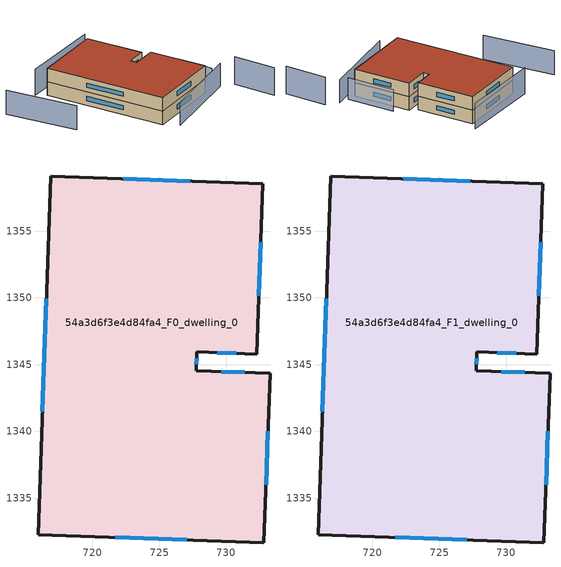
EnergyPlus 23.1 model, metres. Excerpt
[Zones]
54a3d6f3e4d84fa4_F0_dwelling_0
 floor ground (EU_floor_Construction): 732.75,1358.53 732.3,1345.79 727.81,1345.95 727.76,1344.54 733.29,1344.35 732.84,1331.67 715.92,1332.27 716.88,1359.1 z0
 wall outside (EU_wall_Construction): 732.3,1345.79 732.75,1358.53 716.88,1359.1 715.92,1332.27 732.84,1331.67 733.29,1344.35 727.76,1344.54 727.81,1345.95 732.3,1345.79 z0:3
 window (EU_Window_Construction): 732.45,1350.15 732.6,1354.17 / 729.34,1345.89 730.76,1345.84 / 727.77,1345.02 727.79,1345.47 / 731.4,1344.41 729.65,1344.48 / 732.99,1336.01 733.13,1340.01 / 721.71,1332.07 727.04,1331.88 / 716.55,1349.92 716.25,1341.46 / 727.32,1358.73 722.31,1358.9 z1.03:1.97
54a3d6f3e4d84fa4_F1_dwelling_0
 floor to 54a3d6f3e4d84fa4_F0_dwelling_0 (EU_floor_Construction): 732.75,1358.53 732.3,1345.79 727.81,1345.95 727.76,1344.54 733.29,1344.35 732.84,1331.67 715.92,1332.27 716.88,1359.1 z3
 wall outside (EU_wall_Construction): 732.3,1345.79 732.75,1358.53 716.88,1359.1 715.92,1332.27 732.84,1331.67 733.29,1344.35 727.76,1344.54 727.81,1345.95 732.3,1345.79 z3:6
 window (EU_Window_Construction): 732.45,1350.15 732.6,1354.17 / 729.34,1345.89 730.76,1345.84 / 727.77,1345.02 727.79,1345.47 / 731.4,1344.41 729.65,1344.48 / 732.99,1336.01 733.13,1340.01 / 721.71,1332.07 727.04,1331.88 / 716.55,1349.92 716.25,1341.46 / 727.32,1358.73 722.31,1358.9 z4.03:4.97
 roof outside (EU_roof_Construction): 732.84,1331.67 733.29,1344.35 727.76,1344.54 727.81,1345.95 732.3,1345.79 732.75,1358.53 716.88,1359.1 715.92,1332.27 z6
shading: 717.29,1329.01 736.92,1330.36 z0:5.2; 738.35,1318.89 739.09,1328.2 z0:6.2; 734.62,1331.12 735.36,1341.73 z0:4.8; 705.22,1362.29 705.63,1346.35 z0:5.4; 734.68,1360.04 715.67,1361.25 z0:5.8
[Building]
EU S2 Campaign: North Axis=0; Terrain=City; Solar Distribution=FullExterior
[Site:Location]
Cape.Town.Intl.AP: Latitude=-33.965; Longitude=18.602; Time Zone=2; Elevation=46
[SizingPeriod:WeatherFileDays]
AnnualSizingPeriod: Begin Month=1; Begin Day of Month=1; End Month=12; End Day of Month=31; Day of Week for Start Day=Monday; Use Weather File Daylight Saving Period=No; Use Weather File Rain and Snow Indicators=No
[MATERIAL]
EU_InternalMass_Material: Roughness=MediumRough; Thickness=0.1; Conductivity=1; Density=1800; Specific Heat=900; Thermal Absorptance=0.9; Solar Absorptance=0.7; Visible Absorptance=0.7
[MATERIAL:NOMASS] Roughness=MediumRough; Thermal Absorptance=0.9; Solar Absorptance=0.7; Visible Absorptance=0.7
Name | Thermal Resistance
EU_wall_NoMass | 0.493876
EU_roof_NoMass | 0.449382
EU_floor_NoMass | 1.25
[WINDOWMATERIAL:SIMPLEGLAZINGSYSTEM]
EU_Window_SimpleGlazing: UFactor=4.4; Solar Heat Gain Coefficient=0.85; Visible Transmittance=0.85
[CONSTRUCTION]
EU_wall_Construction: EU_wall_NoMass
EU_roof_Construction: EU_roof_NoMass
EU_floor_Construction: EU_floor_NoMass
EU_Window_Construction: EU_Window_SimpleGlazing
EU_InternalMass_Construction: EU_InternalMass_Material
[ZONE] Type=1; Multiplier=1; Ceiling Height=autocalculate; Volume=1299.83; Floor Area=autocalculate; Part of Total Floor Area=Yes
54a3d6f3e4d84fa4_F0_dwelling_0; 54a3d6f3e4d84fa4_F1_dwelling_0
[INTERNALMASS] Construction=EU_InternalMass_Construction; Surface Area=433.276
Name | Zone or ZoneList
54a3d6f3e4d84fa4_F0_dwelling_0_EU_InternalMass | 54a3d6f3e4d84fa4_F0_dwelling_0
54a3d6f3e4d84fa4_F1_dwelling_0_EU_InternalMass | 54a3d6f3e4d84fa4_F1_dwelling_0
[OTHEREQUIPMENT] Fuel Type=Electricity; Design Level Calculation Method=Watts/Area; Power per Zone Floor Area=1; Fraction Latent=0; Fraction Radiant=0; Fraction Lost=0; Carbon Dioxide Generation Rate=0; EndUse Subcategory=EU_Step8_InternalGains
Name | Zone or ZoneList or Space or SpaceList | Schedule
EU_Step8_InternalGain_54a3d6f3e4d84fa4_F0_dwelling_0_f000 | 54a3d6f3e4d84fa4_F0_dwelling_0 | EU_Step8_GainSchedule_54a3d6f3e4d84fa4_F0_dwelling_0_f000
EU_Step8_InternalGain_54a3d6f3e4d84fa4_F1_dwelling_0_f000 | 54a3d6f3e4d84fa4_F1_dwelling_0 | EU_Step8_GainSchedule_54a3d6f3e4d84fa4_F1_dwelling_0_f000
[ZONEVENTILATION:DESIGNFLOWRATE] Schedule=EU_AlwaysOn; Design Flow Rate Calculation Method=AirChanges/Hour; Air Changes per Hour=0.64; Ventilation Type=Natural; Fan Pressure Rise=0; Fan Total Efficiency=1; Constant Term Coefficient=1; Temperature Term Coefficient=0; Velocity Term Coefficient=0; Velocity Squared Term Coefficient=0; Minimum Indoor Temperature=-100; Maximum Indoor Temperature=100; Delta Temperature=-100; Minimum Outdoor Temperature=-100; Maximum Outdoor Temperature=100; Maximum Wind Speed=40
Name | Zone or ZoneList or Space or SpaceList
EU_ConstantAir_54a3d6f3e4d84fa4_F0_dwelling_0 | 54a3d6f3e4d84fa4_F0_dwelling_0
EU_ConstantAir_54a3d6f3e4d84fa4_F1_dwelling_0 | 54a3d6f3e4d84fa4_F1_dwelling_0
[HVACTEMPLATE:THERMOSTAT] Constant Heating Setpoint=20; Constant Cooling Setpoint=50
EU_HeatOnly_54a3d6f3e4d84fa4_F0_dwelling_0; EU_HeatOnly_54a3d6f3e4d84fa4_F1_dwelling_0
[HVACTEMPLATE:ZONE:IDEALLOADSAIRSYSTEM] System Availability Schedule=EU_AlwaysOn; Maximum Heating Supply Air Temperature=50; Minimum Cooling Supply Air Temperature=13; Maximum Heating Supply Air Humidity Ratio=0.0156; Minimum Cooling Supply Air Humidity Ratio=0.0077; Heating Limit=NoLimit; Cooling Limit=NoLimit; Heating Availability Schedule=EU_AlwaysOn; Cooling Availability Schedule=EU_CoolingOff; Dehumidification Control Type=ConstantSensibleHeatRatio; Cooling Sensible Heat Ratio=0.7; Dehumidification Setpoint=60; Humidification Control Type=None; Humidification Setpoint=30; Outdoor Air Method=None; Outdoor Air Flow Rate per Person=0.00944; Outdoor Air Flow Rate per Zone Floor Area=0; Outdoor Air Flow Rate per Zone=0; Demand Controlled Ventilation Type=None; Outdoor Air Economizer Type=NoEconomizer; Heat Recovery Type=None; Sensible Heat Recovery Effectiveness=0.7; Latent Heat Recovery Effectiveness=0.65
Name | Template Thermostat
54a3d6f3e4d84fa4_F0_dwelling_0 | EU_HeatOnly_54a3d6f3e4d84fa4_F0_dwelling_0
54a3d6f3e4d84fa4_F1_dwelling_0 | EU_HeatOnly_54a3d6f3e4d84fa4_F1_dwelling_0
[SIZING:ZONE] Zone Cooling Design Supply Air Temperature Input Method=SupplyAirTemperature; Zone Cooling Design Supply Air Temperature=13; Zone Heating Design Supply Air Temperature Input Method=SupplyAirTemperature; Zone Heating Design Supply Air Temperature=50; Zone Cooling Design Supply Air Humidity Ratio=0.008; Zone Heating Design Supply Air Humidity Ratio=0.008; Cooling Design Air Flow Method=DesignDay; Cooling Design Air Flow Rate=0; Cooling Minimum Air Flow per Zone Floor Area=0.000762; Cooling Minimum Air Flow=0; Cooling Minimum Air Flow Fraction=0.2; Heating Design Air Flow Method=DesignDay; Heating Design Air Flow Rate=0; Heating Maximum Air Flow per Zone Floor Area=0.002032; Heating Maximum Air Flow=0.141576; Heating Maximum Air Flow Fraction=0.3; Account for Dedicated Outdoor Air System=No; Dedicated Outdoor Air System Control Strategy=NeutralSupplyAir; Dedicated Outdoor Air Low Setpoint Temperature for Design=autosize; Dedicated Outdoor Air High Setpoint Temperature for Design=autosize; Zone Load Sizing Method=Sensible Load Only No Latent Load; Zone Latent Cooling Design Supply Air Humidity Ratio Input Method=HumidityRatioDifference; Zone Cooling Design Supply Air Humidity Ratio Difference=0.005; Zone Latent Heating Design Supply Air Humidity Ratio Input Method=HumidityRatioDifference; Zone Humidification Design Supply Air Humidity Ratio Difference=0.005
54a3d6f3e4d84fa4_F0_dwelling_0; 54a3d6f3e4d84fa4_F1_dwelling_0
[SCHEDULE:CONSTANT]
Name | Hourly Value
EU_AlwaysOn | 1
EU_CoolingOff | 0
[SCHEDULE:FILE] Column Number=1; Rows to Skip at Top=0; Number of Hours of Data=8760; Column Separator=Comma; Interpolate to Timestep=No; Minutes per Item=60; Adjust Schedule for Daylight Savings=Yes
Name | File
EU_Step8_GainSchedule_54a3d6f3e4d84fa4_F0_dwelling_0_f000 | ../../schedules/54a3d6f3e4d84fa4/54a3d6f3e4d84fa4_F0_dwelling_0_f000_gain.csv
EU_Step8_GainSchedule_54a3d6f3e4d84fa4_F1_dwelling_0_f000 | ../../schedules/54a3d6f3e4d84fa4/54a3d6f3e4d84fa4_F1_dwelling_0_f000_gain.csv
